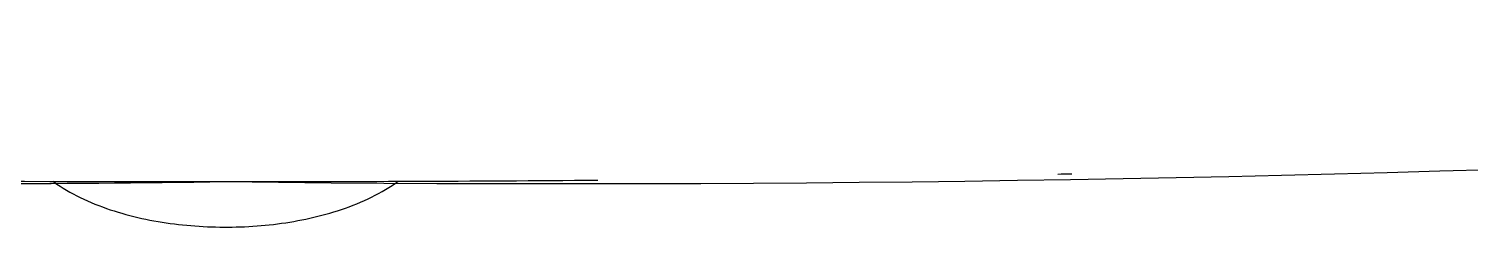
# Model space of a CAD drawing. Header units: millimetres. Extents: x 169 to 4368, y -1049 to 1924.
# Drawn here: x 458.94 to 459.813, y 1017.365 to 1017.485 of the extents above; entities that cross this region are included whole.
import ezdxf

# ---------------------------------------------------------------- set-up
doc = ezdxf.new("R2010")
doc.units = ezdxf.units.MM

msp = doc.modelspace()

# ---------------------------------------------------------------- linework, layer by layer
msp.add_line((459.05907, 1017.39244), (459.05907, 1017.3925))
for centre, radius, start, end in [((459.26882, 1035.40578), 18.01454, 269.332874, 275.840646), ((458.82873, 1035.1067), 17.71574, 268.758872, 270.744979), ((459.05175, 1043.97897), 26.58653, 268.966826, 270.015775), ((459.06507, 1044.47494), 27.08245, 271.053442, 271.071368), ((459.06507, 1044.47494), 27.08245, 269.987312, 270.464195)]:
    msp.add_arc(centre, radius, start, end)
msp.add_open_spline([(458.9545, 1017.39264), (458.95468, 1017.39251), (458.9599, 1017.38884), (458.97098, 1017.38241), (458.98888, 1017.37523), (459.00807, 1017.37), (459.02787, 1017.36664), (459.04797, 1017.36495), (459.06818, 1017.36487), (459.08828, 1017.3664), (459.10809, 1017.36958), (459.12738, 1017.37462), (459.14559, 1017.38165), (459.15736, 1017.38828), (459.16315, 1017.39229), (459.16374, 1017.39271)], degree=3, knots=[0, 0, 0, 0, 0.003236, 0.094241, 0.187952, 0.278969, 0.366862, 0.452842, 0.538155, 0.623947, 0.711447, 0.801989, 0.895991, 0.989377, 1, 1, 1, 1])

doc.saveas('drawing.dxf')
